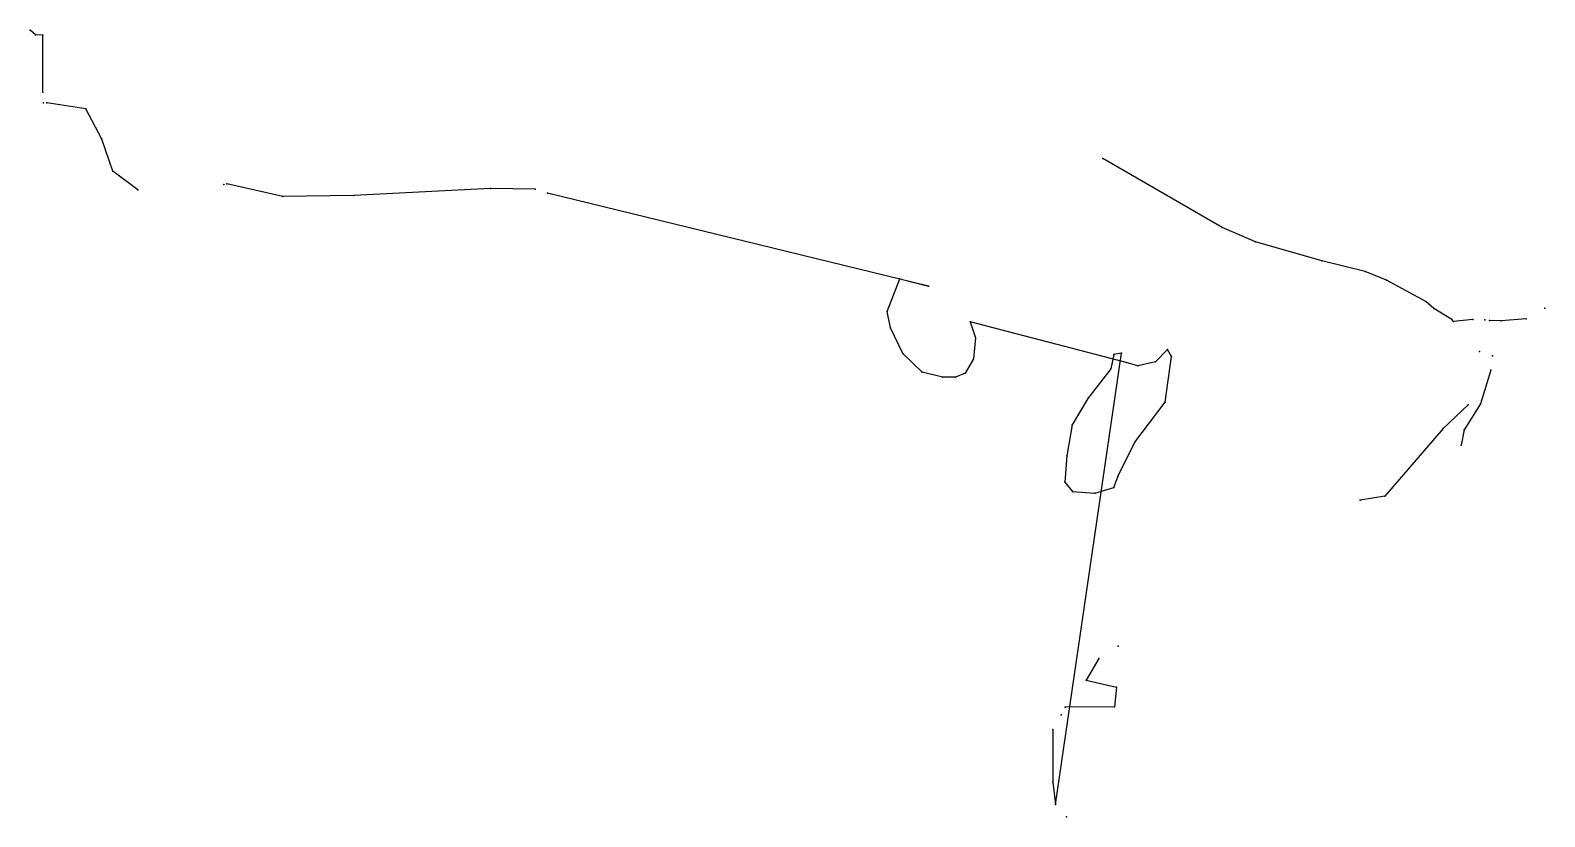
# Model space of a CAD drawing. Header units: metres. Extents: x 2485914 to 2489885, y 415577 to 417641.
import ezdxf

# ---------------------------------------------------------------- set-up
doc = ezdxf.new("R2010")
doc.units = ezdxf.units.M
for name, color, linetype in [('SILT_FENCE', 3, 'Continuous'), ('SILT_FENCE_ENDS', 1, 'Continuous'), ('SILT_FENCE_POINTS', 2, 'Continuous')]:
    doc.layers.add(name, color=color, linetype=linetype)

msp = doc.modelspace()

# ---------------------------------------------------------------- linework, layer by layer
at = {"layer": 'SILT_FENCE'}
for points in [[(2485946.9491, 417478.2454), (2485946.5432, 417627.5014), (2485927.6581, 417628.5019), (2485913.8092, 417640.6917)], [(2486196.1847, 417222.0793), (2486130.4827, 417271.1071), (2486101.8306, 417354.8719), (2486059.167, 417434.5954), (2485957.4854, 417450.3332)], [(2489696.1866, 416881.7339), (2489645.3072, 416876.4816), (2489641.3144, 416881.5578), (2489594.0885, 416910.7697), (2489573.2161, 416928.8287), (2489470.1933, 416984.8716), (2489413.797, 417007.4247), (2489300.4025, 417035.2244), (2489126.6391, 417085.2662), (2489038.798, 417122.9394), (2488726.294, 417304.2046)], [(2487237.3407, 417223.6654), (2487120.8271, 417225.4848), (2486762.5069, 417207.2021), (2486576.3234, 417204.589), (2486428.9276, 417237.332)], [(2488594.9022, 415805.7865), (2488595.2428, 415667.8819), (2488602.1045, 415609.052), (2488775.2926, 416793.117), (2488754.935, 416790.1954), (2488747.4115, 416752.0775), (2488686.7016, 416674.6172), (2488646.1621, 416605.0061), (2488632.1409, 416524.155), (2488626.8735, 416454.7546), (2488646.28, 416430.3609), (2488705.2747, 416426.0632), (2488755.2324, 416441.1047), (2488766.0493, 416471.468), (2488810.016, 416560.0056), (2488889.7901, 416664.6583), (2488906.0883, 416784.6694), (2488895.8615, 416803.3119), (2488864.6812, 416770.5075), (2488817.8853, 416760.0948), (2488787.2619, 416769.1865), (2488378.6869, 416875.3779), (2488392.3939, 416833.522), (2488386.9279, 416778.0672), (2488365.1724, 416740.3937), (2488340.0251, 416730.1179), (2488306.0161, 416730.6018), (2488252.0247, 416743.6802), (2488201.7796, 416792.3034), (2488169.3939, 416859.5091), (2488160.4612, 416903.0328), (2488194.0413, 416988.0348), (2488268.6796, 416968.9802), (2487270.08, 417212.7658)], [(2489836.5578, 416883.4451), (2489770.9655, 416878.5394), (2489740.3248, 416879.3973)], [(2489743.5146, 416748.7294), (2489716.4176, 416660.4527), (2489674.0063, 416591.832), (2489665.4913, 416552.2115)], [(2489684.3449, 416657.5906), (2489618.7806, 416596.0501), (2489465.2828, 416417.6823), (2489401.0799, 416407.812)], [(2488715.8652, 415991.6397), (2488682.4423, 415935.2611), (2488762.118, 415916.9222), (2488756.4056, 415865.1491), (2488627.0659, 415864.7178)]]:
    msp.add_lwpolyline(points, dxfattribs=at)
at = {"layer": 'SILT_FENCE_ENDS'}
for p in [(2485913.8092, 417640.6917), (2485948.3512, 417450.6356), (2485957.4854, 417450.3332), (2488726.294, 417304.2046), (2486421.3638, 417235.5832), (2486428.9276, 417237.332), (2487270.08, 417212.7658), (2489884.8684, 416911.1866), (2489728.0752, 416880.6759), (2489740.3248, 416879.3973, 842), (2489713.4972, 416797.2563), (2489748.3287, 416786.6804), (2489665.4913, 416552.2115), (2489401.0799, 416407.812), (2488766.6873, 416024.5058), (2488627.0659, 415864.7178), (2488617.0219, 415843.8575), (2488631.3373, 415576.7768)]:
    msp.add_point(p, dxfattribs=at)
at = {"layer": 'SILT_FENCE_POINTS'}
for p in [(2485927.6581, 417628.5019), (2485946.5432, 417627.5014), (2485946.9491, 417478.2454), (2486059.167, 417434.5954), (2486101.8306, 417354.8719), (2486130.4827, 417271.1071), (2486196.1847, 417222.0793), (2486576.3234, 417204.589), (2486762.5069, 417207.2021), (2487120.8271, 417225.4848), (2487237.3407, 417223.6654), (2489038.798, 417122.9394), (2489126.6391, 417085.2662), (2489300.4025, 417035.2244), (2489413.797, 417007.4247), (2488194.0413, 416988.0348), (2488268.6796, 416968.9802), (2489470.1933, 416984.8716), (2489573.2161, 416928.8287), (2488160.4612, 416903.0328), (2489594.0885, 416910.7697), (2489836.5578, 416883.4451), (2488169.3939, 416859.5091), (2488378.6869, 416875.3779), (2489641.3144, 416881.5578), (2489645.3072, 416876.4816), (2489696.1866, 416881.7339), (2489770.9655, 416878.5394), (2488392.3939, 416833.522), (2488895.8615, 416803.3119), (2488201.7796, 416792.3034), (2488386.9279, 416778.0672), (2488754.935, 416790.1954), (2488775.2926, 416793.117), (2488787.2619, 416769.1865), (2488864.6812, 416770.5075), (2488906.0883, 416784.6694), (2488252.0247, 416743.6802), (2488306.0161, 416730.6018), (2488340.0251, 416730.1179), (2488365.1724, 416740.3937), (2488747.4115, 416752.0775), (2488817.8853, 416760.0948), (2489743.5146, 416748.7294), (2488686.7016, 416674.6172), (2488889.7901, 416664.6583), (2489684.3449, 416657.5906), (2489716.4176, 416660.4527), (2488646.1621, 416605.0061), (2489618.7806, 416596.0501), (2489674.0063, 416591.832), (2488810.016, 416560.0056), (2488632.1409, 416524.155), (2488626.8735, 416454.7546), (2488766.0493, 416471.468), (2488646.28, 416430.3609), (2488705.2747, 416426.0632), (2488755.2324, 416441.1047), (2489465.2828, 416417.6823), (2488715.8652, 415991.6397), (2488682.4423, 415935.2611), (2488762.118, 415916.9222), (2488756.4056, 415865.1491), (2488594.9022, 415805.7865), (2488595.2428, 415667.8819), (2488602.1045, 415609.052)]:
    msp.add_point(p, dxfattribs=at)

doc.saveas('drawing.dxf')
